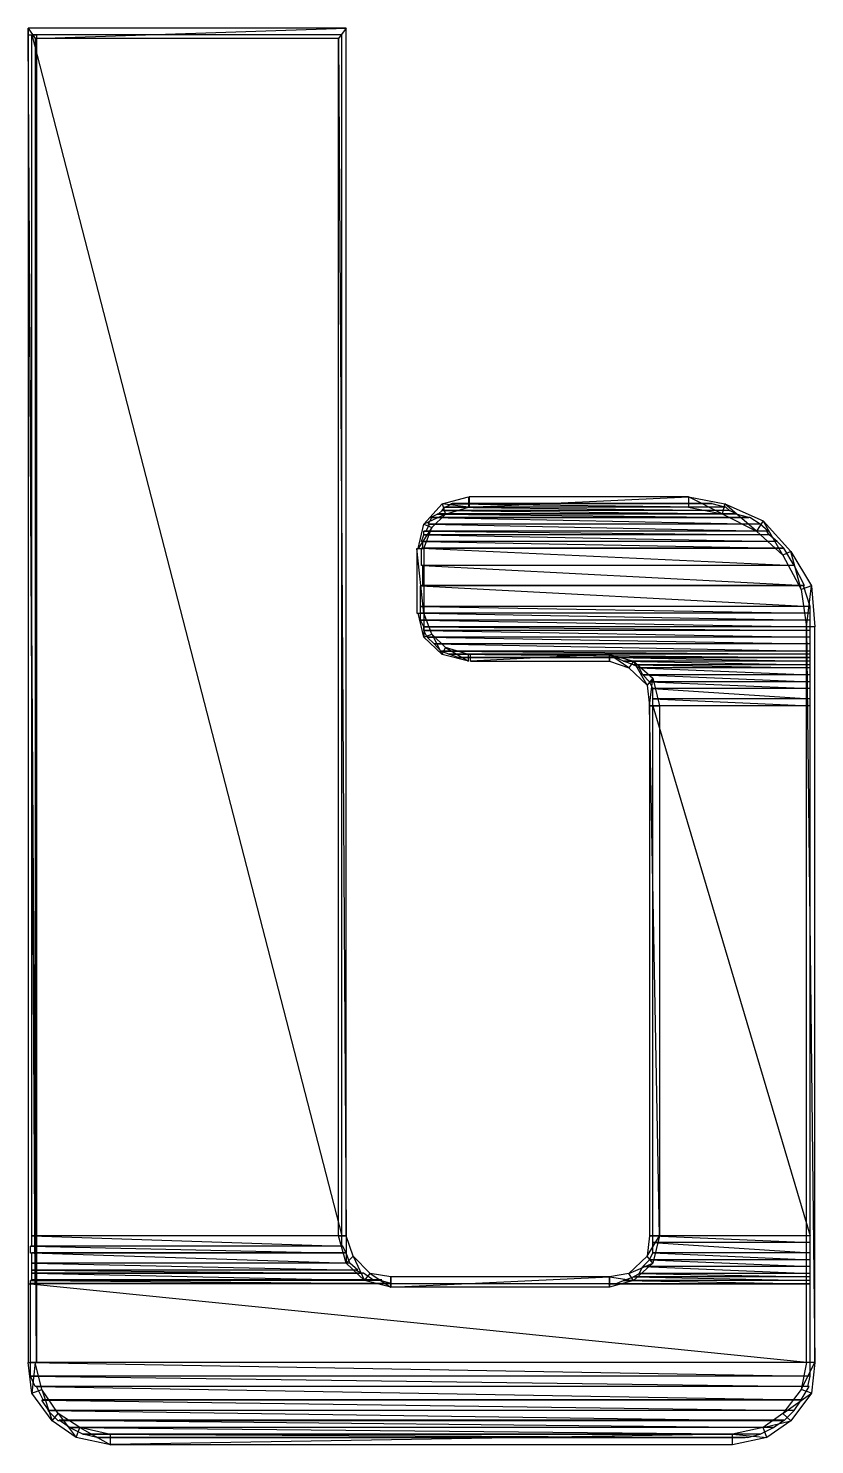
# Model space of a CAD drawing. Header units: millimetres. Extents: x 10 to 831, y 7 to 587.
# Drawn here: x 748.732 to 751.166, y 86.938 to 91.32 of the extents above; entities that cross this region are included whole.
import ezdxf

# ---------------------------------------------------------------- set-up
doc = ezdxf.new("R2010")
doc.units = ezdxf.units.MM
doc.layers.get('0').update_dxf_attribs({"linetype": 'CONTINUOUS'})

msp = doc.modelspace()

# ---------------------------------------------------------------- linework, layer by layer
at = {"color": 0}
for p, q in [((748.753, 87.4353), (748.732, 91.3197)), ((748.732, 91.3197), (748.732, 87.4353)), ((748.753, 87.4353), (748.732, 91.3197)), ((748.732, 91.3197), (748.753, 91.2883)), ((748.732, 91.3197), (748.753, 91.2883)), ((749.716, 91.3197), (748.732, 91.3197)), ((748.753, 87.4353), (748.732, 91.3197)), ((748.732, 91.3197), (748.732, 87.4353)), ((748.753, 87.4353), (748.732, 91.3197)), ((748.732, 91.3197), (748.753, 91.2883)), ((748.732, 91.3197), (748.753, 91.2883)), ((749.716, 91.3197), (748.732, 91.3197)), ((748.753, 91.2883), (749.716, 91.3197)), ((748.753, 91.2883), (749.716, 91.3197)), ((748.753, 91.2883), (749.716, 91.3197)), ((748.753, 91.2883), (749.716, 91.3197)), ((749.716, 91.3197), (749.692, 91.2883)), ((749.716, 91.3197), (749.692, 91.2883)), ((749.716, 91.3197), (749.692, 91.2883)), ((749.716, 91.3197), (749.692, 91.2883)), ((749.716, 87.5841), (749.716, 91.3197)), ((749.716, 87.5841), (749.716, 91.3197)), ((748.757, 87.1926), (748.732, 91.2992)), ((748.732, 91.2992), (748.732, 87.1926)), ((748.757, 87.1926), (748.732, 91.2992)), ((748.732, 91.2992), (748.757, 91.2992)), ((748.757, 87.1926), (748.732, 91.2992)), ((748.732, 91.2992), (748.732, 87.1926)), ((748.757, 87.1926), (748.732, 91.2992)), ((748.732, 91.2992), (748.757, 91.2992)), ((749.702, 91.2992), (748.743, 91.2992)), ((748.743, 91.2992), (749.702, 87.5841)), ((748.743, 91.2992), (749.702, 87.5841)), ((749.702, 91.2992), (748.743, 91.2992)), ((748.743, 91.2992), (749.702, 87.5841)), ((748.743, 91.2992), (749.702, 87.5841)), ((748.743, 87.5841), (748.743, 91.2992)), ((748.753, 91.2883), (748.753, 87.4353)), ((749.692, 91.2883), (748.753, 91.2883)), ((748.753, 91.2883), (748.753, 87.4353)), ((749.692, 91.2883), (748.753, 91.2883)), ((748.757, 91.2992), (748.757, 87.1926)), ((749.692, 91.2883), (749.716, 87.5841)), ((749.692, 91.2883), (749.716, 87.5841)), ((749.692, 91.2883), (749.716, 87.5841)), ((749.692, 91.2883), (749.716, 87.5841)), ((749.692, 87.5841), (749.692, 91.2883)), ((749.702, 87.5841), (749.702, 91.2992)), ((749.702, 87.5841), (749.702, 91.2992)), ((749.956, 89.7862), (750.013, 89.8483)), ((749.956, 89.7862), (750.013, 89.8483)), ((750.002, 89.8179), (750.013, 89.8275)), ((750.013, 89.8483), (750.094, 89.8701)), ((750.013, 89.8483), (750.094, 89.8701)), ((750.094, 89.8384), (750.013, 89.8483)), ((750.094, 89.8384), (750.013, 89.8483)), ((750.013, 89.8483), (750.023, 89.8165)), ((750.013, 89.8483), (750.023, 89.8165)), ((750.094, 89.8384), (750.013, 89.8483)), ((750.094, 89.8384), (750.013, 89.8483)), ((750.013, 89.8483), (750.023, 89.8165)), ((750.013, 89.8483), (750.023, 89.8165)), ((750.013, 89.8275), (750.02, 89.8384)), ((750.902, 89.8275), (750.013, 89.8275)), ((750.902, 89.8275), (750.013, 89.8275)), ((750.902, 89.8275), (750.013, 89.8275)), ((750.013, 89.8275), (750.923, 89.8179)), ((750.013, 89.8275), (750.923, 89.8179)), ((750.902, 89.8275), (750.013, 89.8275)), ((750.013, 89.8275), (750.923, 89.8179)), ((750.013, 89.8275), (750.923, 89.8179)), ((750.891, 89.8384), (750.02, 89.8384)), ((750.02, 89.8384), (750.902, 89.8275)), ((750.02, 89.8384), (750.902, 89.8275)), ((750.891, 89.8384), (750.02, 89.8384)), ((750.02, 89.8384), (750.902, 89.8275)), ((750.02, 89.8384), (750.902, 89.8275)), ((750.023, 89.8384), (750.041, 89.8483)), ((750.888, 89.8384), (750.023, 89.8384)), ((750.888, 89.8384), (750.023, 89.8384)), ((750.023, 89.8165), (750.094, 89.8384)), ((750.023, 89.8165), (750.094, 89.8384)), ((750.849, 89.8483), (750.041, 89.8483)), ((750.041, 89.8483), (750.888, 89.8384)), ((750.041, 89.8483), (750.888, 89.8384)), ((750.849, 89.8483), (750.041, 89.8483)), ((750.041, 89.8483), (750.888, 89.8384)), ((750.041, 89.8483), (750.888, 89.8384)), ((750.849, 89.8493), (750.044, 89.8493)), ((750.849, 89.8493), (750.044, 89.8493)), ((750.044, 89.8493), (750.055, 89.8493)), ((750.838, 89.8493), (750.055, 89.8493)), ((750.838, 89.8493), (750.055, 89.8493)), ((750.055, 89.8493), (750.062, 89.8493)), ((750.838, 89.8493), (750.055, 89.8493)), ((750.055, 89.8493), (750.849, 89.8493)), ((750.055, 89.8493), (750.849, 89.8493)), ((750.838, 89.8493), (750.055, 89.8493)), ((750.055, 89.8493), (750.849, 89.8493)), ((750.055, 89.8493), (750.849, 89.8493)), ((750.796, 89.8493), (750.062, 89.8493)), ((750.062, 89.8493), (750.838, 89.8493)), ((750.062, 89.8493), (750.838, 89.8493)), ((750.796, 89.8493), (750.062, 89.8493)), ((750.062, 89.8493), (750.838, 89.8493)), ((750.062, 89.8493), (750.838, 89.8493)), ((750.796, 89.8493), (750.066, 89.8493)), ((750.796, 89.8493), (750.066, 89.8493)), ((750.066, 89.8493), (750.097, 89.8493)), ((750.094, 89.8701), (750.094, 89.8384)), ((750.094, 89.8701), (750.094, 89.8384)), ((750.097, 89.8701), (750.097, 89.8384)), ((750.097, 89.8384), (750.775, 89.8701)), ((750.775, 89.8701), (750.097, 89.8701)), ((750.097, 89.8384), (750.775, 89.8701)), ((750.097, 89.8701), (750.097, 89.8384)), ((750.097, 89.8384), (750.775, 89.8701)), ((750.775, 89.8701), (750.097, 89.8701)), ((750.097, 89.8384), (750.775, 89.8701)), ((750.775, 89.8493), (750.097, 89.8493)), ((750.097, 89.8493), (750.796, 89.8493)), ((750.097, 89.8493), (750.796, 89.8493)), ((750.775, 89.8493), (750.097, 89.8493)), ((750.097, 89.8493), (750.796, 89.8493)), ((750.097, 89.8493), (750.796, 89.8493)), ((750.775, 89.8384), (750.097, 89.8384)), ((750.775, 89.8701), (750.775, 89.8384)), ((750.775, 89.8701), (750.775, 89.8384)), ((750.88, 89.8179), (750.775, 89.8701)), ((750.775, 89.8701), (750.888, 89.8483)), ((750.88, 89.8179), (750.775, 89.8701)), ((750.775, 89.8701), (750.775, 89.8384)), ((750.88, 89.8179), (750.775, 89.8701)), ((750.775, 89.8701), (750.888, 89.8483)), ((750.88, 89.8179), (750.775, 89.8701)), ((750.775, 89.8701), (750.775, 89.8384)), ((750.796, 89.8493), (750.775, 89.8493)), ((750.796, 89.8493), (750.775, 89.8493)), ((750.775, 89.8384), (750.88, 89.8179)), ((750.838, 89.8493), (750.796, 89.8493)), ((750.838, 89.8493), (750.796, 89.8493)), ((750.849, 89.8493), (750.838, 89.8493)), ((750.849, 89.8493), (750.838, 89.8493)), ((750.888, 89.8384), (750.849, 89.8483)), ((750.888, 89.8384), (750.849, 89.8483)), ((750.888, 89.8483), (750.88, 89.8179)), ((750.888, 89.8483), (750.88, 89.8179)), ((750.888, 89.8483), (750.88, 89.8179)), ((750.888, 89.8483), (750.88, 89.8179)), ((750.986, 89.764), (750.888, 89.8483)), ((750.888, 89.8483), (751.007, 89.7957)), ((750.986, 89.764), (750.888, 89.8483)), ((750.986, 89.764), (750.888, 89.8483)), ((750.888, 89.8483), (751.007, 89.7957)), ((750.986, 89.764), (750.888, 89.8483)), ((750.902, 89.8275), (750.891, 89.8384)), ((750.902, 89.8275), (750.891, 89.8384)), ((750.923, 89.8179), (750.902, 89.8275)), ((750.923, 89.8179), (750.902, 89.8275)), ((749.939, 89.7103), (749.956, 89.7862)), ((749.939, 89.7103), (749.956, 89.7862)), ((750.023, 89.8165), (749.956, 89.7862)), ((750.023, 89.8165), (749.956, 89.7862)), ((750.023, 89.8165), (749.956, 89.7862)), ((750.023, 89.8165), (749.956, 89.7862)), ((749.956, 89.7862), (749.981, 89.7749)), ((749.956, 89.7862), (749.981, 89.7749)), ((749.956, 89.7862), (749.981, 89.7749)), ((749.956, 89.7862), (749.981, 89.7749)), ((749.963, 89.764), (749.974, 89.7862)), ((749.97, 89.7862), (749.981, 89.8066)), ((750.997, 89.7862), (749.97, 89.7862)), ((750.997, 89.7862), (749.97, 89.7862)), ((750.997, 89.7862), (749.974, 89.7862)), ((749.974, 89.7862), (751.022, 89.764)), ((749.974, 89.7862), (751.022, 89.764)), ((750.997, 89.7862), (749.974, 89.7862)), ((749.974, 89.7862), (751.022, 89.764)), ((749.974, 89.7862), (751.022, 89.764)), ((749.977, 89.8066), (749.998, 89.8165)), ((749.977, 89.8066), (749.998, 89.8165)), ((750.962, 89.8066), (749.977, 89.8066)), ((750.962, 89.8066), (749.977, 89.8066)), ((749.977, 89.8066), (750.962, 89.8066)), ((749.977, 89.8066), (750.962, 89.8066)), ((750.962, 89.8066), (749.977, 89.8066)), ((750.962, 89.8066), (749.977, 89.8066)), ((749.977, 89.8066), (750.962, 89.8066)), ((749.977, 89.8066), (750.962, 89.8066)), ((750.962, 89.8066), (749.977, 89.8066)), ((749.981, 89.7749), (750.023, 89.8165)), ((749.981, 89.7749), (750.023, 89.8165)), ((750.965, 89.8066), (749.981, 89.8066)), ((749.981, 89.8066), (750.997, 89.7862)), ((749.981, 89.8066), (750.997, 89.7862)), ((750.965, 89.8066), (749.981, 89.8066)), ((749.981, 89.8066), (750.997, 89.7862)), ((749.981, 89.8066), (750.997, 89.7862)), ((750.923, 89.8165), (749.998, 89.8165)), ((749.998, 89.8165), (750.962, 89.8066)), ((749.998, 89.8165), (750.962, 89.8066)), ((750.923, 89.8165), (749.998, 89.8165)), ((749.998, 89.8165), (750.962, 89.8066)), ((749.998, 89.8165), (750.962, 89.8066)), ((750.923, 89.8179), (750.002, 89.8179)), ((750.923, 89.8179), (750.002, 89.8179)), ((750.88, 89.8179), (750.986, 89.764)), ((750.88, 89.8179), (750.986, 89.764)), ((750.962, 89.8066), (750.923, 89.8165)), ((750.962, 89.8066), (750.923, 89.8165)), ((750.962, 89.8066), (750.962, 89.8066)), ((750.962, 89.8066), (750.962, 89.8066)), ((750.997, 89.7862), (750.965, 89.8066)), ((750.997, 89.7862), (750.965, 89.8066)), ((751.007, 89.7957), (750.986, 89.764)), ((751.007, 89.7957), (750.986, 89.764)), ((751.007, 89.7957), (750.986, 89.764)), ((751.007, 89.7957), (750.986, 89.764)), ((751.022, 89.764), (750.997, 89.7862)), ((751.022, 89.764), (750.997, 89.7862)), ((751.067, 89.6895), (751.007, 89.7957)), ((751.007, 89.7957), (751.092, 89.7008)), ((751.067, 89.6895), (751.007, 89.7957)), ((751.067, 89.6895), (751.007, 89.7957)), ((751.007, 89.7957), (751.092, 89.7008)), ((751.067, 89.6895), (751.007, 89.7957)), ((749.981, 89.7749), (749.939, 89.7103)), ((749.981, 89.7749), (749.939, 89.7103)), ((749.981, 89.7749), (749.939, 89.7103)), ((749.981, 89.7749), (749.939, 89.7103)), ((749.949, 89.7322), (749.956, 89.753)), ((749.956, 89.7103), (749.981, 89.7749)), ((751.018, 89.764), (749.956, 89.764)), ((749.956, 89.764), (751.025, 89.753)), ((749.956, 89.764), (751.025, 89.753)), ((751.018, 89.764), (749.956, 89.764)), ((749.956, 89.764), (751.025, 89.753)), ((749.956, 89.764), (751.025, 89.753)), ((749.956, 89.753), (749.956, 89.764)), ((751.025, 89.753), (749.956, 89.753)), ((751.025, 89.753), (749.956, 89.753)), ((751.025, 89.753), (749.956, 89.753)), ((749.956, 89.753), (751.05, 89.7322)), ((749.956, 89.753), (751.05, 89.7322)), ((751.025, 89.753), (749.956, 89.753)), ((749.956, 89.753), (751.05, 89.7322)), ((749.956, 89.753), (751.05, 89.7322)), ((751.022, 89.764), (749.963, 89.764)), ((751.022, 89.764), (749.963, 89.764)), ((750.986, 89.764), (751.067, 89.6895)), ((750.986, 89.764), (751.067, 89.6895)), ((751.025, 89.753), (751.018, 89.764)), ((751.025, 89.753), (751.018, 89.764)), ((751.05, 89.7322), (751.025, 89.753)), ((751.05, 89.7322), (751.025, 89.753)), ((749.956, 89.5103), (749.935, 89.7103)), ((749.935, 89.7103), (749.935, 89.5103)), ((749.956, 89.5103), (749.935, 89.7103)), ((749.935, 89.7103), (749.956, 89.7103)), ((749.956, 89.5103), (749.935, 89.7103)), ((749.935, 89.7103), (749.935, 89.5103)), ((749.956, 89.5103), (749.935, 89.7103)), ((749.935, 89.7103), (749.956, 89.7103)), ((749.939, 89.7103), (749.956, 89.7103)), ((749.939, 89.7103), (749.956, 89.7103)), ((751.05, 89.7322), (749.949, 89.7322)), ((751.05, 89.7322), (749.949, 89.7322)), ((751.071, 89.7117), (749.949, 89.7117)), ((749.949, 89.7117), (751.103, 89.6578)), ((749.949, 89.7117), (751.103, 89.6578)), ((751.071, 89.7117), (749.949, 89.7117)), ((749.949, 89.7117), (751.103, 89.6578)), ((749.949, 89.7117), (751.103, 89.6578)), ((749.949, 89.6578), (749.949, 89.7117)), ((751.05, 89.7322), (749.953, 89.7322)), ((749.953, 89.7322), (751.071, 89.7117)), ((749.953, 89.7322), (751.071, 89.7117)), ((749.953, 89.7117), (749.953, 89.7322)), ((751.05, 89.7322), (749.953, 89.7322)), ((749.953, 89.7322), (751.071, 89.7117)), ((749.953, 89.7322), (751.071, 89.7117)), ((749.953, 89.7117), (749.953, 89.7322)), ((751.071, 89.7117), (749.953, 89.7117)), ((751.071, 89.7117), (749.953, 89.7117)), ((749.953, 89.7117), (751.071, 89.7117)), ((749.953, 89.7117), (751.071, 89.7117)), ((751.071, 89.7117), (749.953, 89.7117)), ((751.071, 89.7117), (749.953, 89.7117)), ((749.953, 89.7117), (751.071, 89.7117)), ((749.953, 89.7117), (751.071, 89.7117)), ((751.071, 89.7117), (749.953, 89.7117)), ((749.956, 89.7103), (749.956, 89.5103)), ((751.071, 89.7117), (751.05, 89.7322)), ((751.071, 89.7117), (751.05, 89.7322)), ((751.092, 89.7008), (751.067, 89.6895)), ((751.092, 89.7008), (751.067, 89.6895)), ((751.092, 89.7008), (751.067, 89.6895)), ((751.092, 89.7008), (751.067, 89.6895)), ((751.071, 89.7117), (751.071, 89.7117)), ((751.071, 89.7117), (751.071, 89.7117)), ((751.103, 89.6578), (751.071, 89.7117)), ((751.103, 89.6578), (751.071, 89.7117)), ((751.124, 89.5837), (751.092, 89.7008)), ((751.092, 89.7008), (751.156, 89.5946)), ((751.124, 89.5837), (751.092, 89.7008)), ((751.124, 89.5837), (751.092, 89.7008)), ((751.092, 89.7008), (751.156, 89.5946)), ((751.124, 89.5837), (751.092, 89.7008)), ((751.103, 89.6578), (749.949, 89.6578)), ((751.103, 89.6578), (749.949, 89.6578)), ((751.103, 89.6578), (749.953, 89.6578)), ((749.953, 89.6578), (751.134, 89.596)), ((749.953, 89.6578), (751.134, 89.596)), ((751.103, 89.6578), (749.953, 89.6578)), ((749.953, 89.6578), (751.134, 89.596)), ((749.953, 89.6578), (751.134, 89.596)), ((749.953, 89.596), (749.953, 89.6578)), ((751.067, 89.6895), (751.124, 89.5837)), ((751.067, 89.6895), (751.124, 89.5837)), ((751.134, 89.596), (751.103, 89.6578)), ((751.134, 89.596), (751.103, 89.6578)), ((751.131, 89.5946), (749.946, 89.5946)), ((749.946, 89.5946), (751.152, 89.5311)), ((749.946, 89.5946), (751.152, 89.5311)), ((751.131, 89.5946), (749.946, 89.5946)), ((749.946, 89.5946), (751.152, 89.5311)), ((749.946, 89.5946), (751.152, 89.5311)), ((749.946, 89.5311), (749.946, 89.5946)), ((751.134, 89.596), (749.953, 89.596)), ((751.134, 89.596), (749.953, 89.596)), ((751.156, 89.5946), (751.124, 89.5837)), ((751.156, 89.5946), (751.124, 89.5837)), ((751.156, 89.5946), (751.124, 89.5837)), ((751.156, 89.5946), (751.124, 89.5837)), ((751.124, 89.5837), (751.141, 89.4676)), ((751.124, 89.5837), (751.141, 89.4676)), ((751.152, 89.5311), (751.131, 89.5946)), ((751.152, 89.5311), (751.131, 89.5946)), ((751.141, 89.4676), (751.156, 89.5946)), ((751.141, 89.4676), (751.156, 89.5946)), ((751.141, 89.4676), (751.156, 89.5946)), ((751.141, 89.4676), (751.156, 89.5946)), ((751.156, 89.5946), (751.166, 89.4676)), ((751.156, 89.5946), (751.166, 89.4676)), ((751.152, 89.5311), (749.946, 89.5311)), ((751.152, 89.5311), (749.946, 89.5311)), ((751.152, 89.5311), (749.946, 89.5311)), ((749.946, 89.5311), (751.152, 89.5103)), ((749.946, 89.5311), (751.152, 89.5103)), ((751.152, 89.5311), (749.946, 89.5311)), ((749.946, 89.5311), (751.152, 89.5103)), ((749.946, 89.5311), (751.152, 89.5103)), ((749.946, 89.5103), (749.946, 89.5311)), ((751.152, 89.5103), (751.152, 89.5311)), ((751.152, 89.5103), (751.152, 89.5311)), ((749.935, 89.5103), (749.956, 89.5103)), ((749.935, 89.5103), (749.956, 89.5103)), ((749.939, 89.5103), (749.956, 89.5103)), ((749.956, 89.4362), (749.939, 89.5103)), ((749.939, 89.5103), (749.956, 89.5103)), ((749.956, 89.4362), (749.939, 89.5103)), ((751.152, 89.5103), (749.946, 89.5103)), ((751.152, 89.5103), (749.946, 89.5103)), ((751.152, 89.5103), (749.946, 89.5103)), ((749.946, 89.5103), (751.152, 89.4884)), ((749.946, 89.5103), (751.152, 89.4884)), ((751.152, 89.5103), (749.946, 89.5103)), ((749.946, 89.5103), (751.152, 89.4884)), ((749.946, 89.5103), (751.152, 89.4884)), ((749.946, 89.4884), (749.946, 89.5103)), ((751.152, 89.4884), (749.946, 89.4884)), ((751.152, 89.4884), (749.946, 89.4884)), ((751.152, 89.4884), (749.946, 89.4884)), ((749.946, 89.4884), (751.152, 89.4676)), ((749.946, 89.4884), (751.152, 89.4676)), ((751.152, 89.4884), (749.946, 89.4884)), ((749.946, 89.4884), (751.152, 89.4676)), ((749.946, 89.4884), (751.152, 89.4676)), ((749.956, 89.4676), (749.946, 89.4884)), ((749.956, 89.5103), (749.956, 89.4362)), ((749.956, 89.5103), (749.956, 89.4362)), ((749.981, 89.4457), (749.956, 89.5103)), ((749.956, 89.5103), (749.956, 89.4362)), ((749.956, 89.5103), (749.956, 89.4362)), ((749.981, 89.4457), (749.956, 89.5103)), ((751.152, 89.4884), (751.152, 89.5103)), ((751.152, 89.4884), (751.152, 89.5103)), ((751.152, 89.4676), (751.152, 89.4884)), ((751.152, 89.4676), (751.152, 89.4884)), ((751.152, 89.4676), (749.956, 89.4676)), ((751.152, 89.4676), (749.956, 89.4676)), ((751.152, 89.4676), (749.956, 89.4676)), ((749.956, 89.4676), (751.152, 89.4567)), ((749.956, 89.4676), (751.152, 89.4567)), ((751.152, 89.4676), (749.956, 89.4676)), ((749.956, 89.4676), (751.152, 89.4567)), ((749.956, 89.4676), (751.152, 89.4567)), ((749.956, 89.4567), (749.956, 89.4676)), ((751.152, 89.4567), (749.956, 89.4567)), ((751.152, 89.4567), (749.956, 89.4567)), ((751.152, 89.4567), (749.956, 89.4567)), ((749.956, 89.4567), (751.152, 89.4362)), ((749.956, 89.4567), (751.152, 89.4362)), ((751.152, 89.4567), (749.956, 89.4567)), ((749.956, 89.4567), (751.152, 89.4362)), ((749.956, 89.4567), (751.152, 89.4362)), ((749.967, 89.4362), (749.956, 89.4567)), ((749.956, 89.4362), (749.981, 89.4457)), ((749.956, 89.4362), (749.981, 89.4457)), ((749.956, 89.4362), (749.981, 89.4457)), ((749.956, 89.4362), (749.981, 89.4457)), ((750.013, 89.3822), (749.956, 89.4362)), ((750.013, 89.3822), (749.956, 89.4362)), ((751.152, 89.4362), (749.967, 89.4362)), ((751.152, 89.4362), (749.967, 89.4362)), ((751.152, 89.4362), (749.967, 89.4362)), ((749.967, 89.4362), (751.152, 89.4154)), ((749.967, 89.4362), (751.152, 89.4154)), ((751.152, 89.4362), (749.967, 89.4362)), ((749.967, 89.4362), (751.152, 89.4154)), ((749.967, 89.4362), (751.152, 89.4154)), ((749.988, 89.4154), (749.967, 89.4362)), ((749.981, 89.4457), (750.013, 89.3822)), ((749.981, 89.4457), (750.013, 89.3822)), ((750.023, 89.4045), (749.981, 89.4457)), ((749.981, 89.4457), (750.013, 89.3822)), ((749.981, 89.4457), (750.013, 89.3822)), ((750.023, 89.4045), (749.981, 89.4457)), ((751.166, 89.4676), (751.141, 89.4676)), ((751.166, 89.4676), (751.141, 89.4676)), ((751.166, 89.4676), (751.141, 89.4676)), ((751.141, 89.4676), (751.166, 87.1926)), ((751.141, 89.4676), (751.166, 87.1926)), ((751.166, 89.4676), (751.141, 89.4676)), ((751.141, 89.4676), (751.166, 87.1926)), ((751.141, 89.4676), (751.166, 87.1926)), ((751.141, 87.1926), (751.141, 89.4676)), ((751.152, 89.4567), (751.152, 89.4676)), ((751.152, 89.4567), (751.152, 89.4676)), ((751.152, 89.4362), (751.152, 89.4567)), ((751.152, 89.4362), (751.152, 89.4567)), ((751.152, 89.4154), (751.152, 89.4362)), ((751.152, 89.4154), (751.152, 89.4362)), ((751.166, 87.1926), (751.166, 89.4676)), ((751.166, 87.1926), (751.166, 89.4676)), ((751.152, 89.4154), (749.988, 89.4154)), ((751.152, 89.4154), (749.988, 89.4154)), ((751.152, 89.4154), (749.988, 89.4154)), ((749.988, 89.4154), (751.152, 89.3932)), ((749.988, 89.4154), (751.152, 89.3932)), ((751.152, 89.4154), (749.988, 89.4154)), ((749.988, 89.4154), (751.152, 89.3932)), ((749.988, 89.4154), (751.152, 89.3932)), ((750.009, 89.3932), (749.988, 89.4154)), ((751.152, 89.3932), (750.009, 89.3932)), ((751.152, 89.3932), (750.009, 89.3932)), ((751.152, 89.3932), (750.009, 89.3932)), ((750.009, 89.3932), (751.152, 89.3837)), ((750.009, 89.3932), (751.152, 89.3837)), ((751.152, 89.3932), (750.009, 89.3932)), ((750.009, 89.3932), (751.152, 89.3837)), ((750.009, 89.3932), (751.152, 89.3837)), ((750.034, 89.3837), (750.009, 89.3932)), ((750.013, 89.3822), (750.023, 89.4045)), ((750.013, 89.3822), (750.023, 89.4045)), ((750.013, 89.3822), (750.023, 89.4045)), ((750.013, 89.3822), (750.023, 89.4045)), ((750.023, 89.4045), (750.094, 89.3618)), ((750.023, 89.4045), (750.094, 89.3618)), ((750.023, 89.4045), (750.094, 89.3618)), ((750.023, 89.4045), (750.094, 89.3618)), ((750.094, 89.3822), (750.023, 89.4045)), ((751.152, 89.3932), (751.152, 89.4154)), ((751.152, 89.3932), (751.152, 89.4154)), ((751.152, 89.3837), (751.152, 89.3932)), ((751.152, 89.3837), (751.152, 89.3932)), ((750.094, 89.3618), (750.013, 89.3822)), ((750.094, 89.3618), (750.013, 89.3822)), ((751.152, 89.3837), (750.034, 89.3837)), ((751.152, 89.3837), (750.034, 89.3837)), ((751.152, 89.3837), (750.034, 89.3837)), ((750.034, 89.3837), (751.152, 89.3727)), ((750.034, 89.3837), (751.152, 89.3727)), ((750.062, 89.3727), (750.034, 89.3837)), ((751.152, 89.3837), (750.034, 89.3837)), ((750.034, 89.3837), (751.152, 89.3727)), ((750.034, 89.3837), (751.152, 89.3727)), ((750.062, 89.3727), (750.034, 89.3837)), ((751.152, 89.3727), (750.062, 89.3727)), ((751.152, 89.3727), (750.062, 89.3727)), ((750.062, 89.3727), (750.094, 89.3727)), ((751.152, 89.3727), (750.062, 89.3727)), ((751.152, 89.3727), (750.062, 89.3727)), ((750.062, 89.3727), (750.094, 89.3727)), ((750.062, 89.3727), (751.152, 89.3727)), ((750.062, 89.3727), (751.152, 89.3727)), ((751.152, 89.3727), (750.062, 89.3727)), ((750.094, 89.3618), (750.094, 89.3822)), ((750.094, 89.3618), (750.094, 89.3822)), ((750.094, 89.3727), (751.152, 89.3727)), ((750.531, 89.3837), (750.101, 89.3618)), ((750.531, 89.3837), (750.101, 89.3618)), ((750.101, 89.3618), (750.101, 89.3837)), ((750.531, 89.3837), (750.101, 89.3618)), ((750.531, 89.3837), (750.101, 89.3618)), ((750.101, 89.3618), (750.101, 89.3837)), ((750.101, 89.3837), (750.531, 89.3837)), ((750.101, 89.3618), (750.531, 89.3618)), ((750.101, 89.3618), (750.531, 89.3618)), ((751.152, 89.3727), (750.528, 89.3727)), ((750.528, 89.3727), (751.152, 89.3727)), ((750.528, 89.3727), (751.152, 89.3727)), ((751.152, 89.3727), (750.528, 89.3727)), ((750.528, 89.3727), (751.152, 89.3727)), ((750.528, 89.3727), (751.152, 89.3727)), ((750.549, 89.3727), (750.528, 89.3727)), ((750.531, 89.3618), (750.531, 89.3837)), ((750.531, 89.3618), (750.531, 89.3837)), ((750.591, 89.341), (750.531, 89.3822)), ((750.531, 89.3822), (750.605, 89.3618)), ((750.591, 89.341), (750.531, 89.3822)), ((750.531, 89.3822), (750.531, 89.3618)), ((750.591, 89.341), (750.531, 89.3822)), ((750.531, 89.3822), (750.605, 89.3618)), ((750.591, 89.341), (750.531, 89.3822)), ((750.531, 89.3822), (750.531, 89.3618)), ((750.531, 89.3618), (750.591, 89.341)), ((751.152, 89.3727), (750.549, 89.3727)), ((751.152, 89.3727), (750.549, 89.3727)), ((751.152, 89.3727), (750.549, 89.3727)), ((750.549, 89.3727), (751.152, 89.3618)), ((750.549, 89.3727), (751.152, 89.3618)), ((751.152, 89.3727), (750.549, 89.3727)), ((750.549, 89.3727), (751.152, 89.3618)), ((750.549, 89.3727), (751.152, 89.3618)), ((750.574, 89.3618), (750.549, 89.3727)), ((751.152, 89.3618), (750.574, 89.3618)), ((751.152, 89.3618), (750.574, 89.3618)), ((751.152, 89.3618), (750.574, 89.3618)), ((750.574, 89.3618), (751.152, 89.3505)), ((750.574, 89.3618), (751.152, 89.3505)), ((751.152, 89.3618), (750.574, 89.3618)), ((750.574, 89.3618), (751.152, 89.3505)), ((750.574, 89.3618), (751.152, 89.3505)), ((750.605, 89.3505), (750.574, 89.3618)), ((750.605, 89.3618), (750.591, 89.341)), ((750.605, 89.3618), (750.591, 89.341)), ((750.605, 89.3618), (750.591, 89.341)), ((750.605, 89.3618), (750.591, 89.341)), ((750.648, 89.2874), (750.605, 89.3618)), ((750.605, 89.3618), (750.665, 89.3092)), ((750.648, 89.2874), (750.605, 89.3618)), ((750.648, 89.2874), (750.605, 89.3618)), ((750.605, 89.3618), (750.665, 89.3092)), ((750.648, 89.2874), (750.605, 89.3618)), ((751.152, 89.3505), (750.605, 89.3505)), ((751.152, 89.3505), (750.605, 89.3505)), ((751.152, 89.3505), (750.605, 89.3505)), ((750.605, 89.3505), (751.152, 89.341)), ((750.605, 89.3505), (751.152, 89.341)), ((751.152, 89.3505), (750.605, 89.3505)), ((750.605, 89.3505), (751.152, 89.341)), ((750.605, 89.3505), (751.152, 89.341)), ((750.623, 89.341), (750.605, 89.3505)), ((751.152, 89.3727), (751.152, 89.3837)), ((751.152, 89.3727), (751.152, 89.3837)), ((751.152, 89.3727), (751.152, 89.3727)), ((751.152, 89.3727), (751.152, 89.3727)), ((751.152, 89.3618), (751.152, 89.3727)), ((751.152, 89.3618), (751.152, 89.3727)), ((751.152, 89.3505), (751.152, 89.3618)), ((751.152, 89.3505), (751.152, 89.3618)), ((751.152, 89.341), (751.152, 89.3505)), ((751.152, 89.341), (751.152, 89.3505)), ((750.591, 89.341), (750.648, 89.2874)), ((750.591, 89.341), (750.648, 89.2874)), ((751.152, 89.341), (750.623, 89.341)), ((751.152, 89.341), (750.623, 89.341)), ((751.152, 89.341), (750.623, 89.341)), ((750.623, 89.341), (751.152, 89.3191)), ((750.623, 89.341), (751.152, 89.3191)), ((751.152, 89.341), (750.623, 89.341)), ((750.623, 89.341), (751.152, 89.3191)), ((750.623, 89.341), (751.152, 89.3191)), ((750.634, 89.3191), (750.623, 89.341)), ((751.152, 89.3191), (750.634, 89.3191)), ((751.152, 89.3191), (750.634, 89.3191)), ((751.152, 89.3191), (750.634, 89.3191)), ((750.634, 89.3191), (751.152, 89.2983)), ((750.634, 89.3191), (751.152, 89.2983)), ((751.152, 89.3191), (750.634, 89.3191)), ((750.634, 89.3191), (751.152, 89.2983)), ((750.634, 89.3191), (751.152, 89.2983)), ((750.655, 89.2983), (750.634, 89.3191)), ((750.665, 89.3092), (750.648, 89.2874)), ((750.665, 89.3092), (750.648, 89.2874)), ((750.665, 89.3092), (750.648, 89.2874)), ((750.665, 89.3092), (750.648, 89.2874)), ((750.655, 89.2239), (750.665, 89.3092)), ((750.655, 89.2239), (750.665, 89.3092)), ((750.655, 89.2239), (750.665, 89.3092)), ((750.655, 89.2239), (750.665, 89.3092)), ((750.665, 89.3092), (750.686, 89.2239)), ((750.665, 89.3092), (750.686, 89.2239)), ((751.152, 89.3191), (751.152, 89.341)), ((751.152, 89.3191), (751.152, 89.341)), ((751.152, 89.2983), (751.152, 89.3191)), ((751.152, 89.2983), (751.152, 89.3191)), ((750.648, 89.2874), (750.655, 89.2239)), ((750.648, 89.2874), (750.655, 89.2239)), ((751.152, 89.2983), (750.655, 89.2983)), ((751.152, 89.2983), (750.655, 89.2983)), ((751.152, 89.2983), (750.655, 89.2983)), ((750.655, 89.2983), (751.152, 89.2775)), ((750.655, 89.2983), (751.152, 89.2775)), ((751.152, 89.2983), (750.655, 89.2983)), ((750.655, 89.2983), (751.152, 89.2775)), ((750.655, 89.2983), (751.152, 89.2775)), ((750.665, 89.2775), (750.655, 89.2983)), ((751.152, 89.2775), (750.665, 89.2775)), ((751.152, 89.2775), (750.665, 89.2775)), ((751.152, 89.2775), (750.665, 89.2775)), ((750.665, 89.2775), (751.152, 89.2457)), ((750.665, 89.2775), (751.152, 89.2457)), ((751.152, 89.2775), (750.665, 89.2775)), ((750.665, 89.2775), (751.152, 89.2457)), ((750.665, 89.2775), (751.152, 89.2457)), ((750.665, 89.2457), (750.665, 89.2775)), ((751.152, 89.2775), (751.152, 89.2983)), ((751.152, 89.2775), (751.152, 89.2983)), ((751.152, 89.2457), (751.152, 89.2775)), ((751.152, 89.2457), (751.152, 89.2775)), ((750.686, 87.5841), (750.655, 89.2239)), ((750.655, 89.2239), (750.655, 87.5841)), ((750.686, 87.5841), (750.655, 89.2239)), ((750.655, 89.2239), (750.686, 89.2239)), ((750.686, 87.5841), (750.655, 89.2239)), ((750.655, 89.2239), (750.655, 87.5841)), ((750.686, 87.5841), (750.655, 89.2239)), ((750.655, 89.2239), (750.686, 89.2239)), ((750.686, 89.2239), (750.655, 89.2239)), ((750.686, 89.2239), (750.655, 89.2239)), ((751.152, 89.2457), (750.665, 89.2457)), ((751.152, 89.2457), (750.665, 89.2457)), ((751.152, 89.2457), (750.665, 89.2457)), ((750.665, 89.2457), (751.152, 89.2239)), ((750.665, 89.2457), (751.152, 89.2239)), ((751.152, 89.2457), (750.665, 89.2457)), ((750.665, 89.2457), (751.152, 89.2239)), ((750.665, 89.2457), (751.152, 89.2239)), ((750.665, 89.2239), (750.665, 89.2457)), ((751.152, 89.2239), (750.665, 89.2239)), ((751.152, 89.2239), (750.665, 89.2239)), ((751.152, 89.2239), (750.665, 89.2239)), ((750.665, 89.2239), (751.152, 87.5841)), ((750.665, 89.2239), (751.152, 87.5841)), ((751.152, 89.2239), (750.665, 89.2239)), ((750.665, 89.2239), (751.152, 87.5841)), ((750.665, 89.2239), (751.152, 87.5841)), ((750.665, 87.5841), (750.665, 89.2239)), ((750.686, 89.2239), (750.686, 87.5841)), ((751.152, 89.2239), (751.152, 89.2457)), ((751.152, 89.2239), (751.152, 89.2457)), ((751.152, 87.5841), (751.152, 89.2239)), ((751.152, 87.5841), (751.152, 89.2239)), ((749.706, 87.5524), (748.739, 87.5524)), ((748.739, 87.5524), (749.716, 87.5302)), ((748.739, 87.5524), (749.716, 87.5302)), ((749.706, 87.5524), (748.739, 87.5524)), ((748.739, 87.5524), (749.716, 87.5302)), ((748.739, 87.5524), (749.716, 87.5302)), ((748.739, 87.5302), (748.739, 87.5524)), ((749.702, 87.5841), (748.743, 87.5841)), ((749.702, 87.5841), (748.743, 87.5841)), ((749.702, 87.5841), (748.743, 87.5841)), ((748.743, 87.5841), (749.702, 87.5524)), ((748.743, 87.5841), (749.702, 87.5524)), ((749.702, 87.5841), (748.743, 87.5841)), ((748.743, 87.5841), (749.702, 87.5524)), ((748.743, 87.5841), (749.702, 87.5524)), ((748.743, 87.5524), (748.743, 87.5841)), ((749.702, 87.5524), (748.743, 87.5524)), ((749.702, 87.5524), (748.743, 87.5524)), ((749.716, 87.5841), (749.692, 87.5841)), ((749.716, 87.5841), (749.692, 87.5841)), ((749.692, 87.5841), (749.716, 87.5841)), ((749.716, 87.4998), (749.692, 87.5841)), ((749.692, 87.5841), (749.716, 87.5841)), ((749.716, 87.4998), (749.692, 87.5841)), ((749.702, 87.5524), (749.702, 87.5841)), ((749.702, 87.5524), (749.702, 87.5841)), ((749.716, 87.5302), (749.706, 87.5524)), ((749.716, 87.5302), (749.706, 87.5524)), ((749.716, 87.5841), (749.716, 87.4998)), ((749.716, 87.5841), (749.716, 87.4998)), ((749.737, 87.5206), (749.716, 87.5841)), ((749.716, 87.5841), (749.716, 87.4998)), ((749.716, 87.5841), (749.716, 87.4998)), ((749.737, 87.5206), (749.716, 87.5841)), ((750.648, 87.5206), (750.686, 87.5841)), ((750.648, 87.5206), (750.686, 87.5841)), ((750.648, 87.5206), (750.686, 87.5841)), ((750.648, 87.5206), (750.686, 87.5841)), ((750.655, 87.5841), (750.648, 87.5206)), ((750.686, 87.5841), (750.655, 87.5841)), ((750.686, 87.5841), (750.655, 87.5841)), ((750.655, 87.5841), (750.686, 87.5841)), ((750.655, 87.5841), (750.686, 87.5841)), ((751.152, 87.5841), (750.665, 87.5841)), ((751.152, 87.5841), (750.665, 87.5841)), ((751.152, 87.5841), (750.665, 87.5841)), ((750.665, 87.5841), (751.152, 87.5633)), ((750.665, 87.5841), (751.152, 87.5633)), ((751.152, 87.5841), (750.665, 87.5841)), ((750.665, 87.5841), (751.152, 87.5633)), ((750.665, 87.5841), (751.152, 87.5633)), ((750.665, 87.5633), (750.665, 87.5841)), ((750.686, 87.5841), (750.665, 87.4998)), ((750.686, 87.5841), (750.665, 87.4998)), ((751.152, 87.5633), (750.665, 87.5633)), ((751.152, 87.5633), (750.665, 87.5633)), ((751.152, 87.5633), (750.665, 87.5633)), ((750.665, 87.5633), (751.152, 87.5316)), ((750.665, 87.5633), (751.152, 87.5316)), ((751.152, 87.5633), (750.665, 87.5633)), ((750.665, 87.5633), (751.152, 87.5316)), ((750.665, 87.5633), (751.152, 87.5316)), ((750.665, 87.5316), (750.665, 87.5633)), ((751.152, 87.5633), (751.152, 87.5841)), ((751.152, 87.5633), (751.152, 87.5841)), ((751.152, 87.5316), (751.152, 87.5633)), ((751.152, 87.5316), (751.152, 87.5633)), ((749.716, 87.5302), (748.739, 87.5302)), ((749.716, 87.5302), (748.739, 87.5302)), ((749.716, 87.5316), (748.743, 87.5316)), ((748.743, 87.5316), (749.727, 87.4998)), ((748.743, 87.5316), (749.727, 87.4998)), ((749.716, 87.5316), (748.743, 87.5316)), ((748.743, 87.5316), (749.727, 87.4998)), ((748.743, 87.5316), (749.727, 87.4998)), ((748.743, 87.4998), (748.743, 87.5316)), ((749.727, 87.4998), (749.716, 87.5316)), ((749.727, 87.4998), (749.716, 87.5316)), ((749.716, 87.4998), (749.737, 87.5206)), ((749.716, 87.4998), (749.737, 87.5206)), ((749.716, 87.4998), (749.737, 87.5206)), ((749.716, 87.4998), (749.737, 87.5206)), ((749.737, 87.5206), (749.773, 87.4462)), ((749.737, 87.5206), (749.773, 87.4462)), ((749.79, 87.467), (749.737, 87.5206)), ((749.737, 87.5206), (749.773, 87.4462)), ((749.737, 87.5206), (749.773, 87.4462)), ((749.79, 87.467), (749.737, 87.5206)), ((750.648, 87.5206), (750.591, 87.467)), ((750.648, 87.5206), (750.591, 87.467)), ((750.634, 87.4889), (750.655, 87.5097)), ((750.665, 87.4998), (750.648, 87.5206)), ((750.665, 87.4998), (750.648, 87.5206)), ((750.665, 87.4998), (750.648, 87.5206)), ((750.665, 87.4998), (750.648, 87.5206)), ((750.655, 87.5097), (750.665, 87.5316)), ((751.152, 87.5097), (750.655, 87.5097)), ((751.152, 87.5097), (750.655, 87.5097)), ((751.152, 87.5097), (750.655, 87.5097)), ((750.655, 87.5097), (751.152, 87.4889)), ((750.655, 87.5097), (751.152, 87.4889)), ((751.152, 87.5097), (750.655, 87.5097)), ((750.655, 87.5097), (751.152, 87.4889)), ((750.655, 87.5097), (751.152, 87.4889)), ((751.152, 87.5316), (750.665, 87.5316)), ((751.152, 87.5316), (750.665, 87.5316)), ((751.152, 87.5316), (750.665, 87.5316)), ((750.665, 87.5316), (751.152, 87.5097)), ((750.665, 87.5316), (751.152, 87.5097)), ((751.152, 87.5316), (750.665, 87.5316)), ((750.665, 87.5316), (751.152, 87.5097)), ((750.665, 87.5316), (751.152, 87.5097)), ((751.152, 87.5097), (751.152, 87.5316)), ((751.152, 87.5097), (751.152, 87.5316)), ((751.152, 87.4889), (751.152, 87.5097)), ((751.152, 87.4889), (751.152, 87.5097)), ((749.727, 87.4998), (748.743, 87.4998)), ((749.727, 87.4998), (748.743, 87.4998)), ((749.727, 87.4998), (748.743, 87.4998)), ((748.743, 87.4998), (749.752, 87.478)), ((748.743, 87.4998), (749.752, 87.478)), ((749.727, 87.4998), (748.743, 87.4998)), ((748.743, 87.4998), (749.752, 87.478)), ((748.743, 87.4998), (749.752, 87.478)), ((748.743, 87.478), (748.743, 87.4998)), ((749.752, 87.478), (748.743, 87.478)), ((749.752, 87.478), (748.743, 87.478)), ((749.745, 87.478), (748.743, 87.478)), ((748.743, 87.478), (749.766, 87.467)), ((748.743, 87.478), (749.766, 87.467)), ((749.745, 87.478), (748.743, 87.478)), ((748.743, 87.478), (749.766, 87.467)), ((748.743, 87.478), (749.766, 87.467)), ((748.743, 87.467), (748.743, 87.478)), ((749.769, 87.4681), (748.743, 87.4681)), ((748.743, 87.4681), (749.801, 87.4462)), ((748.743, 87.4681), (749.801, 87.4462)), ((749.769, 87.4681), (748.743, 87.4681)), ((748.743, 87.4681), (749.801, 87.4462)), ((748.743, 87.4681), (749.801, 87.4462)), ((748.743, 87.4462), (748.743, 87.4681)), ((749.766, 87.467), (748.743, 87.467)), ((749.766, 87.467), (748.743, 87.467)), ((749.773, 87.4462), (749.716, 87.4998)), ((749.773, 87.4462), (749.716, 87.4998)), ((749.752, 87.478), (749.727, 87.4998)), ((749.752, 87.478), (749.727, 87.4998)), ((749.766, 87.467), (749.745, 87.478)), ((749.766, 87.467), (749.745, 87.478)), ((749.801, 87.4462), (749.769, 87.4681)), ((749.801, 87.4462), (749.769, 87.4681)), ((749.773, 87.4462), (749.79, 87.467)), ((749.773, 87.4462), (749.79, 87.467)), ((749.773, 87.4462), (749.79, 87.467)), ((749.773, 87.4462), (749.79, 87.467)), ((749.79, 87.467), (749.854, 87.4254)), ((749.79, 87.467), (749.854, 87.4254)), ((749.79, 87.467), (749.854, 87.4254)), ((749.79, 87.467), (749.854, 87.4254)), ((749.854, 87.4571), (749.79, 87.467)), ((750.591, 87.467), (750.531, 87.4571)), ((750.591, 87.467), (750.531, 87.4571)), ((750.591, 87.467), (750.665, 87.4998)), ((750.591, 87.467), (750.665, 87.4998)), ((750.591, 87.467), (750.665, 87.4998)), ((750.591, 87.467), (750.665, 87.4998)), ((750.605, 87.4462), (750.591, 87.467)), ((750.605, 87.4462), (750.591, 87.467)), ((750.605, 87.4462), (750.591, 87.467)), ((750.605, 87.4462), (750.591, 87.467)), ((750.665, 87.4998), (750.605, 87.4462)), ((750.665, 87.4998), (750.605, 87.4462)), ((750.605, 87.4571), (750.623, 87.467)), ((750.623, 87.467), (750.634, 87.4889)), ((751.152, 87.467), (750.623, 87.467)), ((751.152, 87.467), (750.623, 87.467)), ((751.152, 87.467), (750.623, 87.467)), ((750.623, 87.467), (751.152, 87.4571)), ((750.623, 87.467), (751.152, 87.4571)), ((751.152, 87.467), (750.623, 87.467)), ((750.623, 87.467), (751.152, 87.4571)), ((750.623, 87.467), (751.152, 87.4571)), ((751.152, 87.4889), (750.634, 87.4889)), ((751.152, 87.4889), (750.634, 87.4889)), ((751.152, 87.4889), (750.634, 87.4889)), ((750.634, 87.4889), (751.152, 87.467)), ((750.634, 87.4889), (751.152, 87.467)), ((751.152, 87.4889), (750.634, 87.4889)), ((750.634, 87.4889), (751.152, 87.467)), ((750.634, 87.4889), (751.152, 87.467)), ((751.152, 87.467), (751.152, 87.4889)), ((751.152, 87.467), (751.152, 87.4889)), ((751.152, 87.4571), (751.152, 87.467)), ((751.152, 87.4571), (751.152, 87.467)), ((748.732, 87.4353), (748.753, 87.4353)), ((748.732, 87.4353), (748.753, 87.4353)), ((749.822, 87.4462), (748.739, 87.4462)), ((748.739, 87.4462), (749.854, 87.4367)), ((748.739, 87.4462), (749.854, 87.4367)), ((749.822, 87.4462), (748.739, 87.4462)), ((748.739, 87.4462), (749.854, 87.4367)), ((748.739, 87.4462), (749.854, 87.4367)), ((748.739, 87.4367), (748.739, 87.4462)), ((749.854, 87.4367), (748.739, 87.4367)), ((749.854, 87.4367), (748.739, 87.4367)), ((751.152, 87.4353), (748.739, 87.4353)), ((748.739, 87.4353), (751.152, 87.1926)), ((748.739, 87.4353), (751.152, 87.1926)), ((751.152, 87.4353), (748.739, 87.4353)), ((748.739, 87.4353), (751.152, 87.1926)), ((748.739, 87.4353), (751.152, 87.1926)), ((748.739, 87.1926), (748.739, 87.4353)), ((749.826, 87.4476), (748.743, 87.4476)), ((748.743, 87.4476), (749.826, 87.4476)), ((749.826, 87.4476), (748.743, 87.4476)), ((748.743, 87.4476), (749.801, 87.4476)), ((749.826, 87.4476), (748.743, 87.4476)), ((748.743, 87.4476), (749.826, 87.4476)), ((749.826, 87.4476), (748.743, 87.4476)), ((748.743, 87.4476), (749.801, 87.4476)), ((749.801, 87.4462), (748.743, 87.4462)), ((749.801, 87.4462), (748.743, 87.4462)), ((749.854, 87.4254), (749.773, 87.4462)), ((749.854, 87.4254), (749.773, 87.4462)), ((749.801, 87.4476), (749.826, 87.4476)), ((749.854, 87.4367), (749.822, 87.4462)), ((749.854, 87.4367), (749.822, 87.4462)), ((749.826, 87.4476), (749.826, 87.4476)), ((749.826, 87.4476), (749.826, 87.4476)), ((749.854, 87.4254), (749.854, 87.4571)), ((749.854, 87.4254), (749.854, 87.4571)), ((749.854, 87.4571), (749.854, 87.4254)), ((749.854, 87.4254), (750.531, 87.4571)), ((750.531, 87.4571), (749.854, 87.4571)), ((749.854, 87.4254), (750.531, 87.4571)), ((749.854, 87.4571), (749.854, 87.4254)), ((749.854, 87.4254), (750.531, 87.4571)), ((750.531, 87.4571), (749.854, 87.4571)), ((749.854, 87.4254), (750.531, 87.4571)), ((750.531, 87.4254), (749.854, 87.4254)), ((750.549, 87.4353), (750.528, 87.4353)), ((750.549, 87.4353), (750.528, 87.4353)), ((750.528, 87.4353), (751.152, 87.4353)), ((750.531, 87.4571), (750.531, 87.4254)), ((750.531, 87.4571), (750.531, 87.4254)), ((750.531, 87.4254), (750.531, 87.4571)), ((750.531, 87.4571), (750.605, 87.4462)), ((750.531, 87.4571), (750.605, 87.4462)), ((750.531, 87.4254), (750.531, 87.4571)), ((750.531, 87.4571), (750.605, 87.4462)), ((750.531, 87.4571), (750.605, 87.4462)), ((750.605, 87.4462), (750.531, 87.4254)), ((750.605, 87.4462), (750.531, 87.4254)), ((750.549, 87.4353), (750.574, 87.4462)), ((750.549, 87.4353), (750.574, 87.4462)), ((751.152, 87.4353), (750.549, 87.4353)), ((751.152, 87.4353), (750.549, 87.4353)), ((751.152, 87.4353), (750.549, 87.4353)), ((751.152, 87.4353), (750.549, 87.4353)), ((750.549, 87.4353), (751.152, 87.4353)), ((750.549, 87.4353), (751.152, 87.4353)), ((751.152, 87.4353), (750.549, 87.4353)), ((750.574, 87.4462), (750.605, 87.4571)), ((751.152, 87.4462), (750.574, 87.4462)), ((751.152, 87.4462), (750.574, 87.4462)), ((751.152, 87.4462), (750.574, 87.4462)), ((750.574, 87.4462), (751.152, 87.4353)), ((750.574, 87.4462), (751.152, 87.4353)), ((751.152, 87.4462), (750.574, 87.4462)), ((750.574, 87.4462), (751.152, 87.4353)), ((750.574, 87.4462), (751.152, 87.4353)), ((751.152, 87.4571), (750.605, 87.4571)), ((751.152, 87.4571), (750.605, 87.4571)), ((751.152, 87.4571), (750.605, 87.4571)), ((750.605, 87.4571), (751.152, 87.4462)), ((750.605, 87.4571), (751.152, 87.4462)), ((751.152, 87.4571), (750.605, 87.4571)), ((750.605, 87.4571), (751.152, 87.4462)), ((750.605, 87.4571), (751.152, 87.4462)), ((751.152, 87.4462), (751.152, 87.4571)), ((751.152, 87.4462), (751.152, 87.4571)), ((751.152, 87.4353), (751.152, 87.4462)), ((751.152, 87.4353), (751.152, 87.4462)), ((751.152, 87.4353), (751.152, 87.4353)), ((751.152, 87.4353), (751.152, 87.4353)), ((751.152, 87.1926), (751.152, 87.4353)), ((751.152, 87.1926), (751.152, 87.4353)), ((748.732, 87.1926), (748.753, 87.1926)), ((748.743, 87.0977), (748.732, 87.1926)), ((748.732, 87.1926), (748.753, 87.1926)), ((748.743, 87.0977), (748.732, 87.1926)), ((748.732, 87.1926), (748.757, 87.1926)), ((748.732, 87.1926), (748.757, 87.1926)), ((751.152, 87.1926), (748.739, 87.1926)), ((751.152, 87.1926), (748.739, 87.1926)), ((751.152, 87.1926), (748.739, 87.1926)), ((748.739, 87.1926), (751.152, 87.1499)), ((748.739, 87.1926), (751.152, 87.1499)), ((751.152, 87.1926), (748.739, 87.1926)), ((748.739, 87.1926), (751.152, 87.1499)), ((748.739, 87.1926), (751.152, 87.1499)), ((748.739, 87.1499), (748.739, 87.1926)), ((748.753, 87.1926), (748.743, 87.0977)), ((748.753, 87.1926), (748.743, 87.0977)), ((748.753, 87.1926), (748.743, 87.0977)), ((748.753, 87.1926), (748.743, 87.0977)), ((748.774, 87.1086), (748.753, 87.1926)), ((748.774, 87.1086), (748.753, 87.1926)), ((751.124, 87.1086), (751.166, 87.1926)), ((751.124, 87.1086), (751.166, 87.1926)), ((751.124, 87.1086), (751.166, 87.1926)), ((751.124, 87.1086), (751.166, 87.1926)), ((751.141, 87.1926), (751.124, 87.1086)), ((751.166, 87.1926), (751.141, 87.1926)), ((751.166, 87.1926), (751.141, 87.1926)), ((751.166, 87.1926), (751.141, 87.1926)), ((751.166, 87.1926), (751.141, 87.1926)), ((751.152, 87.1499), (751.152, 87.1926)), ((751.152, 87.1499), (751.152, 87.1926)), ((751.166, 87.1926), (751.156, 87.0977)), ((751.166, 87.1926), (751.156, 87.0977)), ((751.152, 87.1499), (748.739, 87.1499)), ((751.152, 87.1499), (748.739, 87.1499)), ((751.152, 87.1499), (748.739, 87.1499)), ((748.739, 87.1499), (751.145, 87.1181)), ((748.739, 87.1499), (751.145, 87.1181)), ((751.152, 87.1499), (748.739, 87.1499)), ((748.739, 87.1499), (751.145, 87.1181)), ((748.739, 87.1499), (751.145, 87.1181)), ((748.753, 87.1181), (748.739, 87.1499)), ((751.145, 87.1181), (748.753, 87.1181)), ((751.145, 87.1181), (748.753, 87.1181)), ((751.149, 87.1181), (748.757, 87.1181)), ((748.757, 87.1181), (751.124, 87.0768)), ((748.757, 87.1181), (751.124, 87.0768)), ((751.149, 87.1181), (748.757, 87.1181)), ((748.757, 87.1181), (751.124, 87.0768)), ((748.757, 87.1181), (751.124, 87.0768)), ((748.778, 87.0768), (748.757, 87.1181)), ((751.124, 87.0768), (751.149, 87.1181)), ((751.124, 87.0768), (751.149, 87.1181)), ((751.145, 87.1181), (751.152, 87.1499)), ((751.145, 87.1181), (751.152, 87.1499)), ((748.743, 87.0977), (748.774, 87.1086)), ((748.743, 87.0977), (748.774, 87.1086)), ((748.743, 87.0977), (748.774, 87.1086)), ((748.743, 87.0977), (748.774, 87.1086)), ((748.806, 87.0119), (748.743, 87.0977)), ((748.806, 87.0119), (748.743, 87.0977)), ((748.774, 87.1086), (748.806, 87.0119)), ((748.774, 87.1086), (748.806, 87.0119)), ((748.824, 87.0342), (748.774, 87.1086)), ((748.774, 87.1086), (748.806, 87.0119)), ((748.774, 87.1086), (748.806, 87.0119)), ((748.824, 87.0342), (748.774, 87.1086)), ((751.124, 87.0754), (748.774, 87.0754)), ((748.774, 87.0754), (751.103, 87.0437)), ((748.774, 87.0754), (751.103, 87.0437)), ((751.124, 87.0754), (748.774, 87.0754)), ((748.774, 87.0754), (751.103, 87.0437)), ((748.774, 87.0754), (751.103, 87.0437)), ((748.796, 87.0437), (748.774, 87.0754)), ((751.124, 87.0768), (748.778, 87.0768)), ((751.124, 87.0768), (748.778, 87.0768)), ((751.124, 87.1086), (751.067, 87.0342)), ((751.124, 87.1086), (751.067, 87.0342)), ((751.067, 87.0342), (751.156, 87.0977)), ((751.067, 87.0342), (751.156, 87.0977)), ((751.067, 87.0342), (751.156, 87.0977)), ((751.067, 87.0342), (751.156, 87.0977)), ((751.156, 87.0977), (751.092, 87.0119)), ((751.156, 87.0977), (751.092, 87.0119)), ((751.103, 87.0437), (751.124, 87.0754)), ((751.103, 87.0437), (751.124, 87.0754)), ((751.156, 87.0977), (751.124, 87.1086)), ((751.156, 87.0977), (751.124, 87.1086)), ((751.156, 87.0977), (751.124, 87.1086)), ((751.156, 87.0977), (751.124, 87.1086)), ((751.103, 87.0437), (748.792, 87.0437)), ((748.792, 87.0437), (751.071, 87.0119)), ((748.792, 87.0437), (751.071, 87.0119)), ((751.103, 87.0437), (748.792, 87.0437)), ((748.792, 87.0437), (751.071, 87.0119)), ((748.792, 87.0437), (751.071, 87.0119)), ((748.824, 87.0119), (748.792, 87.0437)), ((751.103, 87.0437), (748.796, 87.0437)), ((751.103, 87.0437), (748.796, 87.0437)), ((748.806, 87.0119), (748.824, 87.0342)), ((748.806, 87.0119), (748.824, 87.0342)), ((748.806, 87.0119), (748.824, 87.0342)), ((748.806, 87.0119), (748.824, 87.0342)), ((748.824, 87.0342), (748.88, 86.9597)), ((748.824, 87.0342), (748.88, 86.9597)), ((748.891, 86.9915), (748.824, 87.0342)), ((748.824, 87.0342), (748.88, 86.9597)), ((748.824, 87.0342), (748.88, 86.9597)), ((748.891, 86.9915), (748.824, 87.0342)), ((751.067, 87.0342), (751.007, 86.9915)), ((751.067, 87.0342), (751.007, 86.9915)), ((751.092, 87.0119), (751.067, 87.0342)), ((751.092, 87.0119), (751.067, 87.0342)), ((751.092, 87.0119), (751.067, 87.0342)), ((751.092, 87.0119), (751.067, 87.0342)), ((751.071, 87.0119), (751.103, 87.0437)), ((751.071, 87.0119), (751.103, 87.0437)), ((748.88, 86.9597), (748.806, 87.0119)), ((748.88, 86.9597), (748.806, 87.0119)), ((751.071, 87.0119), (748.824, 87.0119)), ((751.071, 87.0119), (748.824, 87.0119)), ((751.071, 87.0133), (748.827, 87.0133)), ((748.827, 87.0133), (751.039, 86.9915)), ((748.827, 87.0133), (751.039, 86.9915)), ((751.071, 87.0133), (748.827, 87.0133)), ((748.827, 87.0133), (751.039, 86.9915)), ((748.827, 87.0133), (751.039, 86.9915)), ((748.859, 86.9915), (748.827, 87.0133)), ((751.039, 86.9915), (748.859, 86.9915)), ((751.039, 86.9915), (748.859, 86.9915)), ((751.039, 86.9915), (748.859, 86.9915)), ((748.859, 86.9915), (750.997, 86.9707)), ((748.859, 86.9915), (750.997, 86.9707)), ((751.039, 86.9915), (748.859, 86.9915)), ((748.859, 86.9915), (750.997, 86.9707)), ((748.859, 86.9915), (750.997, 86.9707)), ((748.901, 86.9707), (748.859, 86.9915)), ((748.88, 86.9597), (748.891, 86.9915)), ((748.88, 86.9597), (748.891, 86.9915)), ((748.88, 86.9597), (748.891, 86.9915)), ((748.88, 86.9597), (748.891, 86.9915)), ((748.891, 86.9915), (748.986, 86.9379)), ((748.891, 86.9915), (748.986, 86.9379)), ((748.891, 86.9915), (748.986, 86.9379)), ((748.891, 86.9915), (748.986, 86.9379)), ((748.986, 86.9692), (748.891, 86.9915)), ((751.007, 86.9915), (750.912, 86.9707)), ((751.007, 86.9915), (750.912, 86.9707)), ((750.997, 86.9707), (751.039, 86.9915)), ((750.997, 86.9707), (751.039, 86.9915)), ((751.007, 86.9915), (751.092, 87.0119)), ((751.007, 86.9915), (751.092, 87.0119)), ((751.007, 86.9915), (751.092, 87.0119)), ((751.007, 86.9915), (751.092, 87.0119)), ((751.018, 86.9597), (751.007, 86.9915)), ((751.018, 86.9597), (751.007, 86.9915)), ((751.018, 86.9597), (751.007, 86.9915)), ((751.018, 86.9597), (751.007, 86.9915)), ((751.092, 87.0119), (751.018, 86.9597)), ((751.092, 87.0119), (751.018, 86.9597)), ((751.039, 86.9915), (751.071, 87.0133)), ((751.039, 86.9915), (751.071, 87.0133)), ((748.986, 86.9379), (748.88, 86.9597)), ((748.986, 86.9379), (748.88, 86.9597)), ((750.997, 86.9707), (748.901, 86.9707)), ((750.997, 86.9707), (748.901, 86.9707)), ((750.997, 86.9707), (748.901, 86.9707)), ((748.901, 86.9707), (750.958, 86.9597)), ((748.901, 86.9707), (750.958, 86.9597)), ((750.997, 86.9707), (748.901, 86.9707)), ((748.901, 86.9707), (750.958, 86.9597)), ((748.901, 86.9707), (750.958, 86.9597)), ((748.944, 86.9597), (748.901, 86.9707)), ((750.958, 86.9597), (748.944, 86.9597)), ((750.958, 86.9597), (748.944, 86.9597)), ((750.951, 86.9597), (748.944, 86.9597)), ((748.944, 86.9597), (750.912, 86.9597)), ((748.944, 86.9597), (750.912, 86.9597)), ((750.951, 86.9597), (748.944, 86.9597)), ((748.944, 86.9597), (750.912, 86.9597)), ((748.944, 86.9597), (750.912, 86.9597)), ((748.986, 86.9597), (748.944, 86.9597)), ((750.912, 86.9707), (748.986, 86.9389)), ((750.912, 86.9707), (748.986, 86.9389)), ((748.986, 86.9389), (748.986, 86.9707)), ((750.912, 86.9707), (748.986, 86.9389)), ((750.912, 86.9707), (748.986, 86.9389)), ((748.986, 86.9389), (748.986, 86.9707)), ((748.986, 86.9707), (750.912, 86.9707)), ((748.986, 86.9379), (748.986, 86.9692)), ((748.986, 86.9379), (748.986, 86.9692)), ((750.912, 86.9597), (748.986, 86.9597)), ((750.912, 86.9597), (748.986, 86.9597)), ((748.986, 86.9389), (750.912, 86.9389)), ((748.986, 86.9389), (750.912, 86.9389)), ((750.912, 86.9379), (750.912, 86.9707)), ((750.912, 86.9707), (751.018, 86.9597)), ((750.912, 86.9707), (751.018, 86.9597)), ((750.912, 86.9379), (750.912, 86.9707)), ((750.912, 86.9707), (751.018, 86.9597)), ((750.912, 86.9707), (751.018, 86.9597)), ((750.912, 86.9389), (750.912, 86.9707)), ((750.912, 86.9389), (750.912, 86.9707)), ((750.912, 86.9597), (750.951, 86.9597)), ((750.912, 86.9597), (750.951, 86.9597)), ((751.018, 86.9597), (750.912, 86.9379)), ((751.018, 86.9597), (750.912, 86.9379)), ((750.958, 86.9597), (750.997, 86.9707)), ((750.958, 86.9597), (750.997, 86.9707))]:
    msp.add_line(p, q, dxfattribs=at)

doc.saveas('drawing.dxf')
